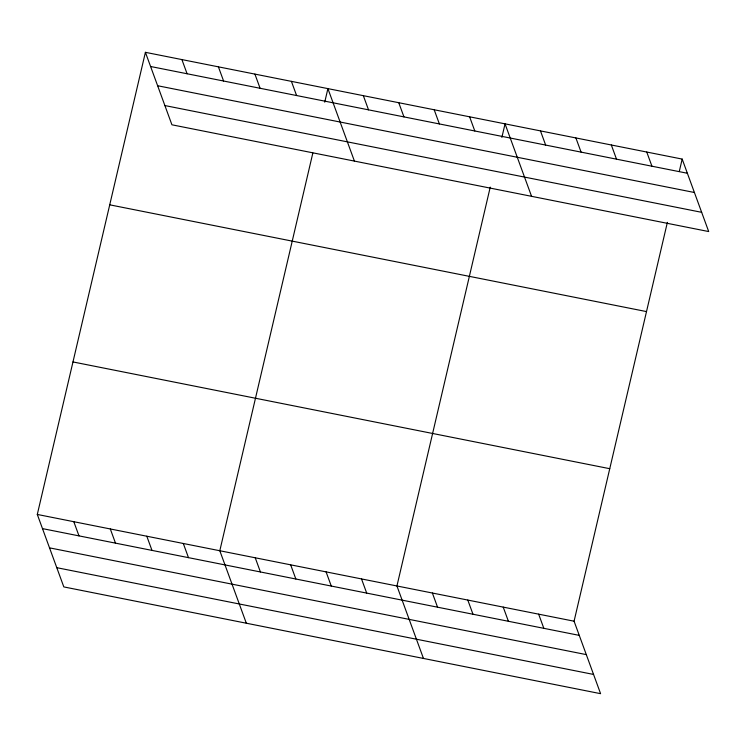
<?xml version="1.0" encoding="UTF-8"?>
<svg xmlns="http://www.w3.org/2000/svg" width="746" height="746" viewBox="0 0 746 746"><rect width="100%" height="100%" fill="white"/><g stroke="black" fill="none" stroke-linecap="round" stroke-linejoin="round"><path stroke-width="1.12" d="M667.381 222.345L574.075 621.204L600.595 693.677L63.82 586.915L37.3 514.442L145.405 52.323L682.18 159.084L708.7 231.558L171.925 124.796L145.405 52.323M312.844 153.014L219.809 550.744L246.329 623.218M324.734 102.174L327.904 88.625L354.425 161.099M490.243 187.115L396.937 585.974L423.467 658.448M501.872 137.413L505.042 123.855L531.562 196.329M679.27 171.515L682.18 159.084M150.589 66.497L687.364 173.258M157.63 85.734L694.405 192.496M164.885 105.559L701.66 212.321M109.727 204.824L646.502 311.586M72.977 361.941L609.752 468.702M37.3 514.442L574.075 621.204M42.485 528.616L579.269 635.378M49.525 547.853L586.309 654.615M56.78 567.678L593.555 674.44M646.754 152.035L651.939 166.218M611.328 144.994L616.513 159.168M575.893 137.945L581.087 152.119M540.468 130.904L545.652 145.078M469.616 116.805L474.801 130.979M434.191 109.765L439.375 123.939M398.756 102.715L403.95 116.889M363.33 95.665L368.524 109.849M538.649 614.154L543.834 628.328M503.224 607.113L508.408 621.287M291.406 81.361L296.591 95.535M467.798 600.064L472.983 614.238M254.908 74.106L260.093 88.28M432.372 593.014L437.557 607.197M218.401 66.842L223.595 81.016M181.903 59.587L187.087 73.761M361.512 578.924L366.696 593.098M326.086 571.874L331.271 586.058M290.66 564.834L295.845 579.008M255.235 557.784L260.419 571.958M183.302 543.48L188.486 557.654M146.803 536.225L151.988 550.399M110.305 528.961L115.49 543.135M73.798 521.696L78.992 535.88"/></g></svg>
